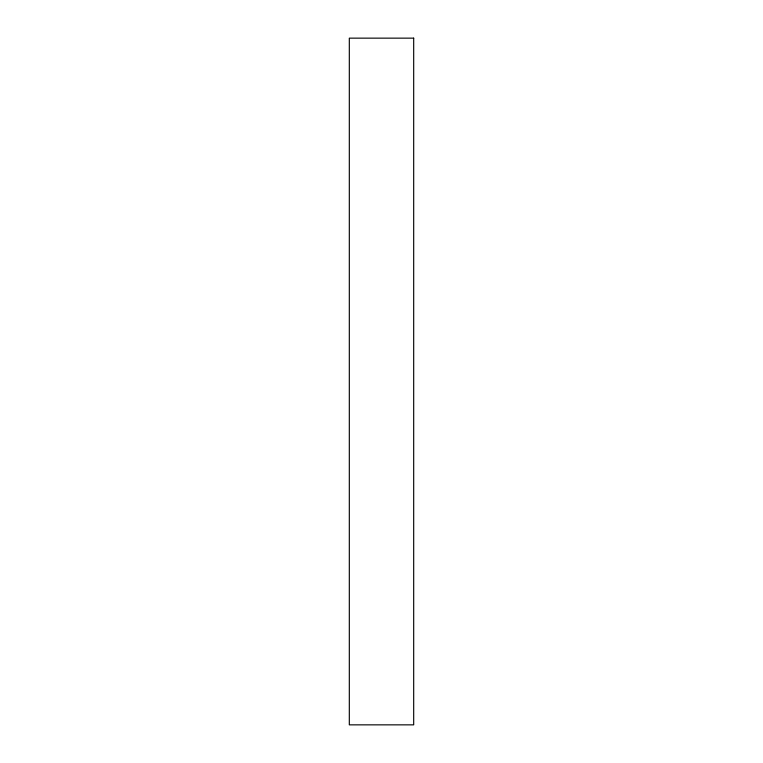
<?xml version="1.0" encoding="UTF-8"?>
<svg xmlns="http://www.w3.org/2000/svg" width="763" height="763" viewBox="0 0 763 763"><rect width="100%" height="100%" fill="white"/><g stroke="black" fill="none" stroke-linecap="round" stroke-linejoin="round"><path stroke-width="1.14" d="M413.689 38.15L349.311 38.15L349.311 724.85L413.689 724.85L413.689 38.15"/></g></svg>
